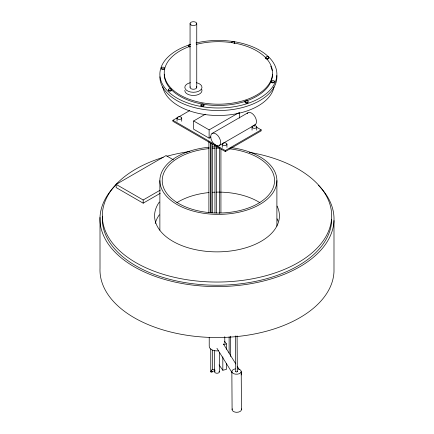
<?xml version="1.0" encoding="UTF-8"?>
<svg xmlns="http://www.w3.org/2000/svg" width="434" height="434" viewBox="0 0 434 434"><rect width="100%" height="100%" fill="white"/><g stroke="black" fill="none" stroke-linecap="round" stroke-linejoin="round"><path stroke-width="0.65" d="M211.168 370.278C211.548 369.372 212.139 372.106 211.412 371.352M256.499 127.157L261.159 129.847L261.159 130.867L225.306 151.569L172.9 121.314L172.9 120.294L177.522 117.619M178.683 116.952L189.669 110.61M210.864 137.149L209.117 138.158L193.667 129.245L193.667 120.961L205.342 114.223M193.667 120.961L209.117 129.88L238.874 112.699M160.206 193.342L143.177 203.172L116.144 187.564L116.144 184.379L166.059 155.562L173.535 159.88M212.02 133.498L247.879 112.802M219.322 145.488L255.176 124.786M172.9 120.294L225.306 150.549L261.159 129.847M116.144 184.379L143.177 199.987L160.206 190.157M223.429 344.623L226.434 343.912L226.434 349.278M211.879 369.893L214.83 369.198M211.629 371.553L215.172 370.717M219.034 364.88L222.826 370.245L226.434 369.394L226.434 363.356M253.592 125.475L254.753 126.148M224.541 341.233L226.434 343.912M223.364 343.88L235.803 363.936M237.224 366.225L239.356 369.665M216.935 348.29L231.864 372.356M241.217 371.504L241.456 409.587M237.089 335.9L237.317 371.493M235.532 335.905L235.754 371.504M231.854 371.493L232.092 409.571M211.559 370.338L211.564 371.537M333.99 220.597L333.99 271.554A117.023 67.563 0 0 1 214.266 337.516A117.023 67.563 0 0 1 100.01 268.396L100.01 217.439M276.892 180.587L276.892 226.185M256.738 126.978A2.338 1.351 0 0 1 253.223 128.149A2.338 1.351 0 0 1 253.223 125.811A2.338 1.351 0 0 1 256.738 126.978L256.738 130.162M252.056 126.978L252.056 130.162M239.454 112.363L239.454 118.097M230.682 336.236L230.682 356.536M229.125 336.844L229.125 353.086M226.949 144.175A2.338 1.351 0 0 1 223.434 145.347A2.338 1.351 0 0 1 223.434 143.008A2.338 1.351 0 0 1 226.949 144.175L226.949 147.359M225.306 150.549L225.306 151.569M224.779 336.616L224.779 343.381M222.826 356.835L222.826 370.245M222.268 144.175L222.268 147.359M220.928 149.225L220.928 212.79M219.365 147.826L219.365 213.419M219.338 352.446L219.338 371.895M216.512 146.768L216.512 213.034M214.955 145.368L214.955 212.986M214.662 350.439L214.662 371.895M212.649 144.538L212.649 212.834M212.324 350.243L212.324 369.746M211.092 143.139L211.092 212.785M210.761 348.92L210.761 371.781M210.441 143.106L210.441 212.752M209.221 337.272L209.221 346.066A7.801 4.503 0 0 0 218.432 350.84M209.117 129.88L209.117 138.158M208.884 141.706L208.884 212.709M196.754 23.631L196.754 87.332M190.059 23.631L190.059 87.332M181.71 118.059A2.338 1.351 0 0 1 178.2 119.231A2.338 1.351 0 0 1 178.2 116.892A2.338 1.351 0 0 1 181.71 118.059L181.71 121.243M177.034 118.059L177.034 121.243M159.875 180.587L159.875 230.204M143.177 199.987L143.177 203.172M318.366 185.264A117.023 67.563 0 0 1 291.046 271.331A117.023 67.563 0 0 1 139.509 269.644A117.023 67.563 0 0 1 117.961 183.029M277.098 206.112A62.409 36.033 0 0 1 213.284 251.801A62.409 36.033 0 0 1 159.332 202.054M331.679 219.241A114.679 66.212 0 0 1 214.363 285.209A114.679 66.212 0 0 1 102.424 216.203M249.257 152.296A114.679 66.212 0 0 1 314.71 250.494A114.679 66.212 0 0 1 133.406 261.159A114.679 66.212 0 0 1 163.211 157.358M166.927 156.267A114.679 66.212 0 0 1 189.913 151.499M219.029 371.216A2.338 1.351 0 0 1 217 373.245A2.338 1.351 0 0 1 214.971 371.216M212.08 371.444A0.781 0.45 0 0 1 212.058 372.112A0.781 0.45 0 0 1 210.913 372.036A0.781 0.45 0 0 1 211.136 371.385M237.208 371.271A0.781 0.456 -0.4 0 1 236.535 371.954A0.781 0.456 -0.4 0 1 235.857 371.276M230.953 147.598A58.509 33.781 0 0 1 266.178 200.074A58.509 33.781 0 0 1 168.739 198.468A58.509 33.781 0 0 1 209.09 147.234M212.41 146.985A58.509 33.781 0 0 1 215.074 146.86M216.398 146.828A58.509 33.781 0 0 1 217.722 146.811M229.684 148.824A56.17 32.431 0 0 1 264.642 198.984A56.17 32.431 0 0 1 171.012 198.012A56.17 32.431 0 0 1 209.058 148.607M212.389 148.347A56.17 32.431 0 0 1 215.058 148.216M216.392 148.178A56.17 32.431 0 0 1 219.707 148.168M176.882 202.683A56.17 32.431 0 0 1 209.058 192.56M212.389 192.295A56.17 32.431 0 0 1 215.058 192.17M216.392 192.132A56.17 32.431 0 0 1 259.885 202.683M155.209 223.515A62.409 36.033 0 0 1 159.332 214.792M277.098 218.85A62.409 36.033 0 0 1 278.064 221.134M247.13 113.594A7.02 4.052 60 0 1 254.894 116.518A7.02 4.052 60 0 1 254.183 125.171M201.772 89.409A8.582 4.953 0 0 1 194.215 95.447A8.582 4.953 0 0 1 184.83 90.332M196.461 82.699A8.582 4.953 0 0 1 200.253 90.321A8.582 4.953 0 0 1 186.522 90.288A8.582 4.953 0 0 1 190.417 82.688M196.309 86.366A3.347 1.931 0 0 1 193.846 89.247A3.347 1.931 0 0 1 190.173 86.833M171.235 89.827A1.562 0.901 0 0 1 169.976 91.205A1.562 0.901 0 0 1 168.533 89.887M274.174 81.511A1.562 0.901 0 0 1 272.915 82.894A1.562 0.901 0 0 1 271.472 81.576M271.706 81.38A1.562 0.901 0 0 1 272.02 81.234M189.821 46.98A1.562 0.901 0 0 1 189.018 45.494M190.228 46.367A1.562 0.901 0 0 1 188.611 45.386A1.562 0.901 0 0 1 190.51 44.588M203.747 105.017A1.562 0.901 0 0 1 202.488 106.401A1.562 0.901 0 0 1 201.045 105.082M268.527 57.679A1.562 0.901 0 0 1 268.044 58.921A1.562 0.901 0 0 1 265.89 58.644M265.722 58.427A1.562 0.901 0 0 1 265.651 58.199M266.064 57.548A1.562 0.901 0 0 1 266.378 57.396M234.658 42.814A1.562 0.901 0 0 1 234.317 43.693M231.789 42.662A1.562 0.901 0 0 1 232.022 42.467M231.68 42.711A1.562 0.901 0 0 1 232.575 41.61A1.562 0.901 0 0 1 234.555 42.027A1.562 0.901 0 0 1 234.002 43.205M164.22 68.198A1.562 0.901 0 0 1 163.851 69.397A1.562 0.901 0 0 1 161.746 69.288A1.562 0.901 0 0 1 161.757 68.067M248.047 101.968A1.562 0.901 0 0 1 246.214 103.118A1.562 0.901 0 0 1 245.411 101.627M276.854 75.505A58.509 33.781 0 0 1 219.468 110.534A58.509 33.781 0 0 1 159.875 76.758M195.994 43.004A58.509 33.781 0 0 1 276.626 77.42A58.509 33.781 0 0 1 186.175 102.413A58.509 33.781 0 0 1 190.331 44.566M274.028 87.028A56.057 32.36 0 0 1 218.383 115.493A56.057 32.36 0 0 1 162.739 87.028M272.53 74.214A54.147 31.264 0 0 1 232.396 104.41A54.147 31.264 0 0 1 171.49 89.843M170.996 89.339A54.147 31.264 0 0 1 164.236 74.214M270.686 66.12A54.147 31.264 0 0 1 272.14 70.444M196.352 44.382A54.147 31.264 0 0 1 272.433 74.832A54.147 31.264 0 0 1 190.531 99.749A54.147 31.264 0 0 1 190.038 46.302M237.794 368.873A4.682 2.723 -0.4 0 1 240.344 373.066A4.682 2.723 -0.4 0 1 232.673 373.056A4.682 2.723 -0.4 0 1 235.369 368.867M241.309 408.882A4.682 2.723 -0.4 0 1 236.725 412.3A4.682 2.723 -0.4 0 1 232.266 408.866M241.136 372.529A3.901 3 -31.8 0 1 241.136 374.965M210.712 136.862A7.02 4.052 60 0 0 218.329 145.873A7.02 4.052 60 0 0 217.976 135.75A7.02 4.052 60 0 0 210.712 136.862M191.041 24.998A3.347 1.931 0 0 0 196.64 24.13A3.347 1.931 0 0 0 192.539 21.765A3.347 1.931 0 0 0 191.041 24.998M168.859 90.332A1.562 0.901 0 0 0 171.435 89.871A1.562 0.901 0 0 0 169.45 88.813A1.562 0.901 0 0 0 168.859 90.332M201.365 105.527A1.562 0.901 0 0 0 203.947 105.061A1.562 0.901 0 0 0 201.962 104.003A1.562 0.901 0 0 0 201.365 105.527M266.151 58.183A1.562 0.901 0 0 0 268.733 57.722A1.562 0.901 0 0 0 266.747 56.664A1.562 0.901 0 0 0 266.151 58.183M271.798 82.021A1.562 0.901 0 0 0 274.375 81.554A1.562 0.901 0 0 0 272.389 80.496A1.562 0.901 0 0 0 271.798 82.021M161.844 68.702A1.562 0.901 0 0 0 164.426 68.241A1.562 0.901 0 0 0 162.441 67.183A1.562 0.901 0 0 0 161.844 68.702M245.503 102.261A1.562 0.901 0 0 0 248.08 101.8A1.562 0.901 0 0 0 246.094 100.742A1.562 0.901 0 0 0 245.503 102.261"/></g></svg>
